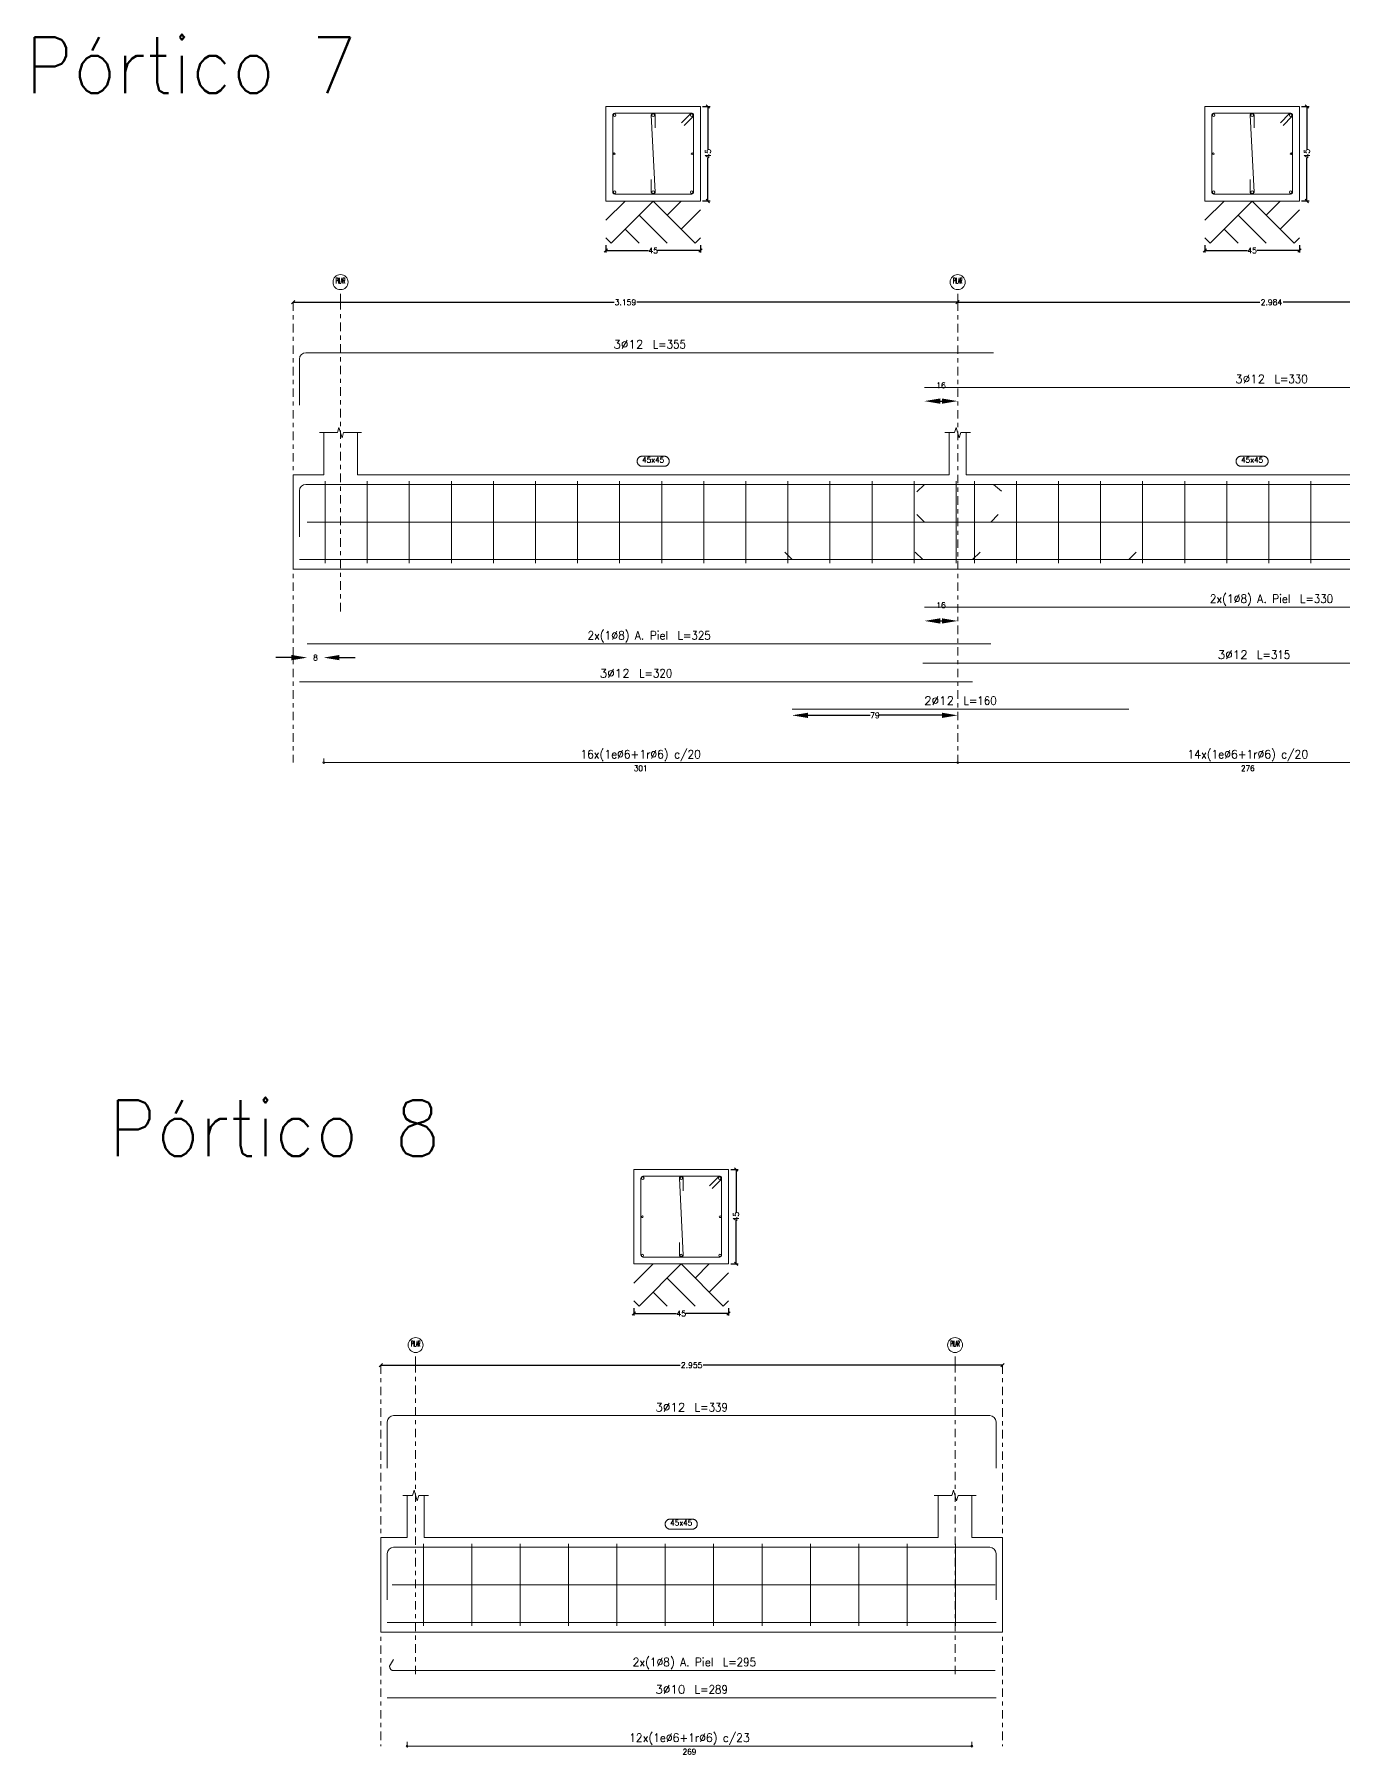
# Model space of a CAD drawing. Header units: millimetres. Extents: x 1 to 227, y -3 to 111.
# Drawn here: x 1.36 to 32.46, y -1.75 to 39.15 of the extents above; entities that cross this region are included whole.
import ezdxf
from ezdxf.enums import TextEntityAlignment as Align

# ---------------------------------------------------------------- set-up
doc = ezdxf.new("R2010")
doc.units = ezdxf.units.MM
doc.linetypes.add('CYPE_RAYAPUNTO', pattern=[0.4125, 0.2025, -0.105, 0, -0.105])
for name, color, linetype, lineweight in [('ALZ_ARM_LONG_ARM_TEXTOS', 3, 'Continuous', 9), ('ALZ_ARM_LONG_TXT_LONG', 3, 'Continuous', 9), ('ALZ_ARM_TRANS_TXT_EST', 3, 'Continuous', 9), ('ALZ_CONT_NUDOS', 122, 'Continuous', 9), ('ALZ_CONT_VIG_HORMIGON', 2, 'Continuous', 9), ('ALZ_COT_COT_ARM', 3, 'Continuous', 0), ('ALZ_COT_COT_EST', 3, 'Continuous', 0), ('ALZ_COT_COT_LIN_APOYOS', 2, 'CYPE_RAYAPUNTO', 0), ('ALZ_COT_LONGITUD_PROYECTADA', 122, 'Continuous', 0), ('ALZ_COT_TEXTOS_ESTRIBOS', 122, 'Continuous', 0), ('ALZ_REF_COT_LIN_AUX_COTA', 2, 'CYPE_RAYAPUNTO', 9), ('ALZ_REF_REF_NOMBRE', 3, 'Continuous', 9), ('ALZ_REF_REF_REFERENCIA', 3, 'Continuous', 9), ('ALZ_REF_REFERENCIA_PORTICO', 3, 'Continuous', 9), ('ALZ_REF_TEXTO_REF_NOMBRE', 3, 'Continuous', 9), ('ALZ_REF_TEXTO_REF_REFERENCIA', 3, 'Continuous', 9), ('ARM_LONGITUDINAL_Ø10', 103, 'Continuous', 9), ('ARM_LONGITUDINAL_Ø12', 171, 'Continuous', 9), ('ARM_LONGITUDINAL_Ø8', 32, 'Continuous', 9), ('ARM_TRANSVERSAL_Ø6', 151, 'Continuous', 9), ('SEC_CONT_TERRENO_SECCION', 36, 'Continuous', 0), ('SEC_CONT_VIG_HORMIGON_SECCION', 2, 'Continuous', 9), ('SEC_COTAS_SEC_DIM_VIGA', 122, 'Continuous', 0)]:
    doc.layers.add(name, color=color, linetype=linetype, lineweight=lineweight)
doc.styles.add('CYPETXT_0.2_romans', font='romans__.ttf', dxfattribs={"height": 0.133333})
doc.styles.add('CYPETXT_romans', font='romans__.ttf', dxfattribs={"height": 0.2})
doc.dimstyles.new('cype_arrow', dxfattribs={"dimtxt": 0.18, "dimasz": 0.375, "dimexe": 0.05, "dimexo": 0.05, "dimgap": 0, "dimtad": 0, "dimdec": 4, "dimzin": 0, "dimdsep": 46, "dimtxsty": 'CYPETXT_0.2_romans', "dimcen": 0.09, "dimadec": 0, "dimazin": 0, "dimtfac": 1, "dimtdec": 4, "dimtofl": 0, "dimtmove": 2, "dimatfit": 3, "dimfxl": 1, "dimtolj": 1, "dimtzin": 0, "dimarcsym": 0})
doc.dimstyles.new('cype_oblique', dxfattribs={"dimtxt": 0.18, "dimasz": 0.18, "dimexe": 0.05, "dimexo": 0.05, "dimgap": 0, "dimtad": 0, "dimdec": 4, "dimzin": 0, "dimdsep": 46, "dimtxsty": 'CYPETXT_0.2_romans', "dimblk": 'OBLIQUE', "dimtsz": 0.04, "dimcen": 0.09, "dimadec": 0, "dimazin": 0, "dimtfac": 1, "dimtdec": 4, "dimtofl": 0, "dimtmove": 2, "dimatfit": 3, "dimfxl": 1, "dimtolj": 1, "dimtzin": 0, "dimarcsym": 0})

# ---------------------------------------------------------------- blocks, each defined once
blk = doc.blocks.new('*D102')
at = {"layer": 'Defpoints', "color": 0, "transparency": 16777216}
for p in [(14.943, 34.193), (17.193, 34.193), (17.193, 34.016)]:
    blk.add_point(p, dxfattribs=at)
at = {"layer": 'SEC_COTAS_SEC_DIM_VIGA', "color": 0, "lineweight": -2, "transparency": 16777216}
for p, q in [((14.903, 33.976), (14.983, 34.056)), ((14.943, 34.143), (14.943, 33.966)), ((14.943, 34.016), (15.957, 34.016)), ((17.193, 34.016), (16.178, 34.016)), ((17.153, 33.976), (17.233, 34.056)), ((17.193, 34.143), (17.193, 33.966))]:
    blk.add_line(p, q, dxfattribs=at)
at = {"layer": 'SEC_COTAS_SEC_DIM_VIGA', "color": 0, "transparency": 16777216, "insert": (16.068, 34.016), "char_height": 0.1333, "attachment_point": 5, "style": 'CYPETXT_0.2_romans'}
blk.add_mtext('\\A1;45', dxfattribs=at)
blk = doc.blocks.new('_OBLIQUE')
at = {"color": 0, "linetype": 'ByBlock', "lineweight": -2}
blk.add_line((-0.5, -0.5), (0.5, 0.5), dxfattribs=at)
blk = doc.blocks.new('*D103')
at = {"layer": 'Defpoints', "color": 0, "transparency": 16777216}
for p in [(17.193, 37.443), (17.37, 37.443), (17.193, 35.193)]:
    blk.add_point(p, dxfattribs=at)
at = {"layer": 'SEC_COTAS_SEC_DIM_VIGA', "color": 0, "lineweight": -2, "transparency": 16777216}
for p, q in [((17.243, 37.443), (17.42, 37.443)), ((17.41, 37.403), (17.33, 37.483)), ((17.37, 37.443), (17.37, 36.428)), ((17.37, 35.193), (17.37, 36.208)), ((17.243, 35.193), (17.42, 35.193)), ((17.41, 35.153), (17.33, 35.233))]:
    blk.add_line(p, q, dxfattribs=at)
at = {"layer": 'SEC_COTAS_SEC_DIM_VIGA', "color": 0, "transparency": 16777216, "insert": (17.37, 36.318), "char_height": 0.1333, "attachment_point": 5, "rotation": 90, "style": 'CYPETXT_0.2_romans'}
blk.add_mtext('\\A1;45', dxfattribs=at)
blk = doc.blocks.new('*D104')
at = {"layer": 'Defpoints', "color": 0, "transparency": 16777216}
for p in [(29.18, 34.193), (31.43, 34.193), (31.43, 34.016)]:
    blk.add_point(p, dxfattribs=at)
at = {"layer": 'SEC_COTAS_SEC_DIM_VIGA', "color": 0, "lineweight": -2, "transparency": 16777216}
for p, q in [((29.14, 33.976), (29.22, 34.056)), ((29.18, 34.143), (29.18, 33.966)), ((29.18, 34.016), (30.195, 34.016)), ((31.43, 34.016), (30.415, 34.016)), ((31.39, 33.976), (31.47, 34.056)), ((31.43, 34.143), (31.43, 33.966))]:
    blk.add_line(p, q, dxfattribs=at)
at = {"layer": 'SEC_COTAS_SEC_DIM_VIGA', "color": 0, "transparency": 16777216, "insert": (30.305, 34.016), "char_height": 0.1333, "attachment_point": 5, "style": 'CYPETXT_0.2_romans'}
blk.add_mtext('\\A1;45', dxfattribs=at)
blk = doc.blocks.new('*D105')
at = {"layer": 'Defpoints', "color": 0, "transparency": 16777216}
for p in [(31.43, 37.443), (31.607, 37.443), (31.43, 35.193)]:
    blk.add_point(p, dxfattribs=at)
at = {"layer": 'SEC_COTAS_SEC_DIM_VIGA', "color": 0, "lineweight": -2, "transparency": 16777216}
for p, q in [((31.48, 37.443), (31.657, 37.443)), ((31.647, 37.403), (31.567, 37.483)), ((31.607, 37.443), (31.607, 36.428)), ((31.607, 35.193), (31.607, 36.208)), ((31.48, 35.193), (31.657, 35.193)), ((31.647, 35.153), (31.567, 35.233))]:
    blk.add_line(p, q, dxfattribs=at)
at = {"layer": 'SEC_COTAS_SEC_DIM_VIGA', "color": 0, "transparency": 16777216, "insert": (31.607, 36.318), "char_height": 0.1333, "attachment_point": 5, "rotation": 90, "style": 'CYPETXT_0.2_romans'}
blk.add_mtext('\\A1;45', dxfattribs=at)
blk = doc.blocks.new('*D108')
at = {"layer": 'ALZ_COT_LONGITUD_PROYECTADA', "color": 0, "lineweight": -2, "transparency": 16777216}
for p, q in [((7.47, 32.745), (7.55, 32.825)), ((7.51, 32.785), (15.137, 32.785)), ((23.305, 32.785), (15.679, 32.785)), ((23.265, 32.745), (23.345, 32.825))]:
    blk.add_line(p, q, dxfattribs=at)
at = {"layer": 'Defpoints', "color": 0, "transparency": 16777216}
for p in [(7.51, 32.785), (7.51, 32.785), (23.305, 32.785)]:
    blk.add_point(p, dxfattribs=at)
at = {"layer": 'ALZ_COT_LONGITUD_PROYECTADA', "color": 0, "transparency": 16777216, "insert": (15.408, 32.785), "char_height": 0.1333, "attachment_point": 5, "style": 'CYPETXT_0.2_romans'}
blk.add_mtext('\\A1;3.159', dxfattribs=at)
blk = doc.blocks.new('*D109')
at = {"layer": 'ALZ_COT_LONGITUD_PROYECTADA', "color": 0, "lineweight": -2, "transparency": 16777216}
for p, q in [((23.265, 32.745), (23.345, 32.825)), ((23.305, 32.785), (30.491, 32.785)), ((38.225, 32.785), (31.039, 32.785)), ((38.185, 32.745), (38.265, 32.825))]:
    blk.add_line(p, q, dxfattribs=at)
at = {"layer": 'Defpoints', "color": 0, "transparency": 16777216}
for p in [(23.305, 32.785), (23.305, 32.785), (38.225, 32.785)]:
    blk.add_point(p, dxfattribs=at)
at = {"layer": 'ALZ_COT_LONGITUD_PROYECTADA', "color": 0, "transparency": 16777216, "insert": (30.765, 32.785), "char_height": 0.1333, "attachment_point": 5, "style": 'CYPETXT_0.2_romans'}
blk.add_mtext('\\A1;2.984', dxfattribs=at)
blk = doc.blocks.new('*D111')
at = {"layer": 'ALZ_COT_COT_ARM', "color": 0, "lineweight": -2, "transparency": 16777216}
blk.add_line((22.89, 30.435), (22.93, 30.435), dxfattribs=at)
at = {"layer": 'ALZ_COT_COT_ARM', "color": 0, "transparency": 16777216}
for points in [[(22.89, 30.497), (22.89, 30.372), (22.515, 30.435)], [(22.93, 30.497), (22.93, 30.372), (23.305, 30.435)]]:
    blk.add_solid(points, dxfattribs=at)
at = {"layer": 'Defpoints', "color": 0, "transparency": 16777216}
for p in [(22.515, 30.435), (23.305, 30.435), (23.305, 30.435)]:
    blk.add_point(p, dxfattribs=at)
at = {"layer": 'ALZ_COT_COT_ARM', "color": 0, "transparency": 16777216, "insert": (22.91, 30.81), "char_height": 0.1333, "attachment_point": 5, "style": 'CYPETXT_0.2_romans'}
blk.add_mtext('\\A1;16', dxfattribs=at)
blk = doc.blocks.new('*D112')
at = {"layer": 'ALZ_COT_COT_ARM', "color": 0, "lineweight": -2, "transparency": 16777216}
for p, q in [((7.47, 24.336), (7.095, 24.336)), ((8.61, 24.336), (8.985, 24.336))]:
    blk.add_line(p, q, dxfattribs=at)
at = {"layer": 'ALZ_COT_COT_ARM', "color": 0, "transparency": 16777216}
for points in [[(7.47, 24.398), (7.47, 24.273), (7.845, 24.336)], [(8.61, 24.398), (8.61, 24.273), (8.235, 24.336)]]:
    blk.add_solid(points, dxfattribs=at)
at = {"layer": 'Defpoints', "color": 0, "transparency": 16777216}
for p in [(7.845, 24.336), (8.235, 24.336), (8.235, 24.336)]:
    blk.add_point(p, dxfattribs=at)
at = {"layer": 'ALZ_COT_COT_ARM', "color": 0, "transparency": 16777216, "insert": (8.04, 24.336), "char_height": 0.1333, "attachment_point": 5, "style": 'CYPETXT_0.2_romans'}
blk.add_mtext('\\A1;8', dxfattribs=at)
blk = doc.blocks.new('*D113')
at = {"layer": 'ALZ_COT_COT_ARM', "color": 0, "lineweight": -2, "transparency": 16777216}
blk.add_line((22.89, 25.208), (22.93, 25.208), dxfattribs=at)
at = {"layer": 'ALZ_COT_COT_ARM', "color": 0, "transparency": 16777216}
for points in [[(22.89, 25.27), (22.89, 25.145), (22.515, 25.208)], [(22.93, 25.27), (22.93, 25.145), (23.305, 25.208)]]:
    blk.add_solid(points, dxfattribs=at)
at = {"layer": 'Defpoints', "color": 0, "transparency": 16777216}
for p in [(22.515, 25.208), (23.305, 25.208), (23.305, 25.208)]:
    blk.add_point(p, dxfattribs=at)
at = {"layer": 'ALZ_COT_COT_ARM', "color": 0, "transparency": 16777216, "insert": (22.91, 25.583), "char_height": 0.1333, "attachment_point": 5, "style": 'CYPETXT_0.2_romans'}
blk.add_mtext('\\A1;16', dxfattribs=at)
blk = doc.blocks.new('*D115')
at = {"layer": 'ALZ_COT_COT_ARM', "color": 0, "lineweight": -2, "transparency": 16777216}
for p, q in [((19.745, 22.963), (21.229, 22.963)), ((22.93, 22.963), (21.447, 22.963))]:
    blk.add_line(p, q, dxfattribs=at)
at = {"layer": 'ALZ_COT_COT_ARM', "color": 0, "transparency": 16777216}
for points in [[(19.745, 23.025), (19.745, 22.9), (19.37, 22.963)], [(22.93, 23.025), (22.93, 22.9), (23.305, 22.963)]]:
    blk.add_solid(points, dxfattribs=at)
at = {"layer": 'Defpoints', "color": 0, "transparency": 16777216}
for p in [(19.37, 22.963), (23.305, 22.963), (23.305, 22.963)]:
    blk.add_point(p, dxfattribs=at)
at = {"layer": 'ALZ_COT_COT_ARM', "color": 0, "transparency": 16777216, "insert": (21.338, 22.963), "char_height": 0.1333, "attachment_point": 5, "style": 'CYPETXT_0.2_romans'}
blk.add_mtext('\\A1;79', dxfattribs=at)
blk = doc.blocks.new('*D117')
at = {"layer": 'Defpoints', "color": 0, "transparency": 16777216}
for p in [(15.61, 8.917), (17.86, 8.917), (17.86, 8.739)]:
    blk.add_point(p, dxfattribs=at)
at = {"layer": 'SEC_COTAS_SEC_DIM_VIGA', "color": 0, "lineweight": -2, "transparency": 16777216}
for p, q in [((15.57, 8.699), (15.65, 8.779)), ((15.61, 8.867), (15.61, 8.689)), ((15.61, 8.739), (16.624, 8.739)), ((17.86, 8.739), (16.845, 8.739)), ((17.82, 8.699), (17.9, 8.779)), ((17.86, 8.867), (17.86, 8.689))]:
    blk.add_line(p, q, dxfattribs=at)
at = {"layer": 'SEC_COTAS_SEC_DIM_VIGA', "color": 0, "transparency": 16777216, "insert": (16.735, 8.739), "char_height": 0.1333, "attachment_point": 5, "style": 'CYPETXT_0.2_romans'}
blk.add_mtext('\\A1;45', dxfattribs=at)
blk = doc.blocks.new('*D118')
at = {"layer": 'Defpoints', "color": 0, "transparency": 16777216}
for p in [(17.86, 12.167), (18.037, 12.167), (17.86, 9.917)]:
    blk.add_point(p, dxfattribs=at)
at = {"layer": 'SEC_COTAS_SEC_DIM_VIGA', "color": 0, "lineweight": -2, "transparency": 16777216}
for p, q in [((17.91, 12.167), (18.087, 12.167)), ((18.077, 12.127), (17.997, 12.207)), ((18.037, 12.167), (18.037, 11.152)), ((18.037, 9.917), (18.037, 10.932)), ((17.91, 9.917), (18.087, 9.917)), ((18.077, 9.877), (17.997, 9.957))]:
    blk.add_line(p, q, dxfattribs=at)
at = {"layer": 'SEC_COTAS_SEC_DIM_VIGA', "color": 0, "transparency": 16777216, "insert": (18.037, 11.042), "char_height": 0.1333, "attachment_point": 5, "rotation": 90, "style": 'CYPETXT_0.2_romans'}
blk.add_mtext('\\A1;45', dxfattribs=at)
blk = doc.blocks.new('*D119')
at = {"layer": 'ALZ_COT_LONGITUD_PROYECTADA', "color": 0, "lineweight": -2, "transparency": 16777216}
for p, q in [((9.556, 7.471), (9.636, 7.551)), ((9.596, 7.511), (16.71, 7.511)), ((24.369, 7.511), (17.254, 7.511)), ((24.329, 7.471), (24.409, 7.551))]:
    blk.add_line(p, q, dxfattribs=at)
at = {"layer": 'Defpoints', "color": 0, "transparency": 16777216}
for p in [(9.596, 7.511), (9.596, 7.511), (24.369, 7.511)]:
    blk.add_point(p, dxfattribs=at)
at = {"layer": 'ALZ_COT_LONGITUD_PROYECTADA', "color": 0, "transparency": 16777216, "insert": (16.982, 7.511), "char_height": 0.1333, "attachment_point": 5, "style": 'CYPETXT_0.2_romans'}
blk.add_mtext('\\A1;2.955', dxfattribs=at)

msp = doc.modelspace()

# ---------------------------------------------------------------- linework, layer by layer
at = {"layer": 'ALZ_CONT_NUDOS'}
for p, q in [((8.235, 28.685), (8.235, 29.685)), ((9.035, 28.685), (9.035, 29.685)), ((23.10049, 28.685), (23.10049, 29.685)), ((23.51049, 28.685), (23.51049, 29.685)), ((10.21603, 3.4107), (10.21603, 4.4107)), ((10.62603, 3.4107), (10.62603, 4.4107)), ((22.84353, 3.4107), (22.84353, 4.4107)), ((23.64353, 3.4107), (23.64353, 4.4107))]:
    msp.add_line(p, q, dxfattribs=at)
for points in [[(8.135, 29.685), (8.56, 29.685), (8.5975, 29.81), (8.6725, 29.56), (8.71, 29.685), (9.135, 29.685)], [(23.00049, 29.685), (23.23049, 29.685), (23.26799, 29.81), (23.34299, 29.56), (23.38049, 29.685), (23.61049, 29.685)], [(8.235, 28.685), (7.51, 28.685), (7.51, 26.435), (8.235, 26.435), (9.035, 26.435)], [(23.10049, 26.435), (23.51049, 26.435)], [(10.11603, 4.4107), (10.34603, 4.4107), (10.38353, 4.5357), (10.45853, 4.2857), (10.49603, 4.4107), (10.72603, 4.4107)], [(22.74353, 4.4107), (23.16853, 4.4107), (23.20603, 4.5357), (23.28103, 4.2857), (23.31853, 4.4107), (23.74353, 4.4107)], [(10.21603, 3.4107), (9.59551, 3.4107), (9.59551, 1.1607), (10.21603, 1.1607), (10.62603, 1.1607)], [(23.64353, 3.4107), (24.36852, 3.4107), (24.36852, 1.1607), (23.64353, 1.1607), (22.84353, 1.1607)]]:
    msp.add_lwpolyline(points, dxfattribs=at)
at = {"layer": 'ALZ_CONT_VIG_HORMIGON'}
for p, q in [((9.035, 28.685), (23.10049, 28.685)), ((23.51049, 28.685), (37.09949, 28.685)), ((9.035, 26.435), (23.10049, 26.435)), ((23.51049, 26.435), (37.09949, 26.435)), ((10.62603, 3.4107), (22.84353, 3.4107)), ((10.62603, 1.1607), (22.84353, 1.1607))]:
    msp.add_line(p, q, dxfattribs=at)
at = {"layer": 'ALZ_COT_COT_EST'}
for p, q in [((8.235, 21.83768), (8.235, 21.93768)), ((23.30549, 21.83768), (23.30549, 21.93768)), ((10.21603, -1.5491), (10.21603, -1.4491))]:
    msp.add_line(p, q, dxfattribs=at)
for points in [[(8.235, 21.83768), (23.30549, 21.83768), (23.30549, 21.93768)], [(23.30549, 21.83768), (37.09949, 21.83768), (37.09949, 21.93768)], [(10.21603, -1.5491), (23.64353, -1.5491), (23.64353, -1.4491)]]:
    msp.add_lwpolyline(points, dxfattribs=at)
for centre in [(8.235, 21.83768), (23.30549, 21.83768), (23.30549, 21.83768), (10.21603, -1.5491), (23.64353, -1.5491)]:
    msp.add_circle(centre, 0.02, dxfattribs=at)
at = {"layer": 'ALZ_COT_COT_LIN_APOYOS'}
for p, q in [((7.51, 32.785), (7.51, 21.83768)), ((23.30549, 32.785), (23.30549, 21.83768)), ((9.59551, 7.5107), (9.59551, -1.5491)), ((24.36852, 7.5107), (24.36852, -1.5491))]:
    msp.add_line(p, q, dxfattribs=at)
at = {"layer": 'ALZ_REF_COT_LIN_AUX_COTA'}
for p, q in [((8.635, 32.785), (8.635, 33.085)), ((8.635, 25.435), (8.635, 32.785)), ((23.30549, 32.785), (23.30549, 33.085)), ((10.42103, 7.5107), (10.42103, 7.8107)), ((23.24353, 7.5107), (23.24353, 7.8107)), ((10.42103, 0.1607), (10.42103, 7.5107)), ((23.24353, 0.1607), (23.24353, 7.5107))]:
    msp.add_line(p, q, dxfattribs=at)
at = {"layer": 'ALZ_REF_REF_NOMBRE'}
for points in [[(16.32975, 29.125), (16.33776, 29.12473), (16.34574, 29.12393), (16.35365, 29.1226), (16.36145, 29.12074), (16.36911, 29.11836), (16.37659, 29.11548), (16.38387, 29.1121), (16.3909, 29.10825), (16.39766, 29.10393), (16.40412, 29.09918), (16.41024, 29.094), (16.41601, 29.08842), (16.42138, 29.08248), (16.42635, 29.07618), (16.43089, 29.06957), (16.43498, 29.06267), (16.4386, 29.05551), (16.44173, 29.04813), (16.44436, 29.04055), (16.44648, 29.03282), (16.44807, 29.02496), (16.44914, 29.01701), (16.44968, 29.00901), (16.44968, 29.00099), (16.44914, 28.99299), (16.44807, 28.98504), (16.44648, 28.97718), (16.44436, 28.96945), (16.44173, 28.96187), (16.4386, 28.95449), (16.43498, 28.94733), (16.43089, 28.94043), (16.42635, 28.93382), (16.42138, 28.92752), (16.41601, 28.92158), (16.41024, 28.916), (16.40412, 28.91082), (16.39766, 28.90607), (16.3909, 28.90175), (16.38387, 28.8979), (16.37659, 28.89452), (16.36911, 28.89164), (16.36145, 28.88926), (16.35365, 28.8874), (16.34574, 28.88607), (16.33776, 28.88527), (16.32975, 28.885), (15.80575, 28.885), (15.79773, 28.88527), (15.78975, 28.88607), (15.78184, 28.8874), (15.77404, 28.88926), (15.76638, 28.89164), (15.7589, 28.89452), (15.75163, 28.8979), (15.74459, 28.90175), (15.73783, 28.90607), (15.73138, 28.91082), (15.72525, 28.916), (15.71949, 28.92158), (15.71411, 28.92752), (15.70914, 28.93382), (15.7046, 28.94043), (15.70051, 28.94733), (15.6969, 28.95449), (15.69376, 28.96187), (15.69113, 28.96945), (15.68902, 28.97718), (15.68742, 28.98504), (15.68635, 28.99299), (15.68581, 29.00099), (15.68581, 29.00901), (15.68635, 29.01701), (15.68742, 29.02496), (15.68902, 29.03282), (15.69113, 29.04055), (15.69376, 29.04813), (15.6969, 29.05551), (15.70051, 29.06267), (15.7046, 29.06957), (15.70914, 29.07618), (15.71411, 29.08248), (15.71949, 29.08842), (15.72525, 29.094), (15.73138, 29.09918), (15.73783, 29.10393), (15.74459, 29.10825), (15.75163, 29.1121), (15.7589, 29.11548), (15.76638, 29.11836), (15.77404, 29.12074), (15.78184, 29.1226), (15.78975, 29.12393), (15.79773, 29.12473), (15.80575, 29.125), (16.32975, 29.125)], [(30.56699, 29.125), (30.57501, 29.12473), (30.58299, 29.12393), (30.5909, 29.1226), (30.5987, 29.12074), (30.60636, 29.11836), (30.61384, 29.11548), (30.62111, 29.1121), (30.62815, 29.10825), (30.63491, 29.10393), (30.64136, 29.09918), (30.64749, 29.094), (30.65325, 29.08842), (30.65863, 29.08248), (30.6636, 29.07618), (30.66814, 29.06957), (30.67223, 29.06267), (30.67584, 29.05551), (30.67897, 29.04813), (30.68161, 29.04055), (30.68372, 29.03282), (30.68532, 29.02496), (30.68639, 29.01701), (30.68693, 29.00901), (30.68693, 29.00099), (30.68639, 28.99299), (30.68532, 28.98504), (30.68372, 28.97718), (30.68161, 28.96945), (30.67897, 28.96187), (30.67584, 28.95449), (30.67223, 28.94733), (30.66814, 28.94043), (30.6636, 28.93382), (30.65863, 28.92752), (30.65325, 28.92158), (30.64749, 28.916), (30.64136, 28.91082), (30.63491, 28.90607), (30.62815, 28.90175), (30.62111, 28.8979), (30.61384, 28.89452), (30.60636, 28.89164), (30.5987, 28.88926), (30.5909, 28.8874), (30.58299, 28.88607), (30.57501, 28.88527), (30.56699, 28.885), (30.04299, 28.885), (30.03498, 28.88527), (30.027, 28.88607), (30.01909, 28.8874), (30.01129, 28.88926), (30.00363, 28.89164), (29.99615, 28.89452), (29.98887, 28.8979), (29.98184, 28.90175), (29.97508, 28.90607), (29.96862, 28.91082), (29.9625, 28.916), (29.95673, 28.92158), (29.95135, 28.92752), (29.94638, 28.93382), (29.94185, 28.94043), (29.93776, 28.94733), (29.93414, 28.95449), (29.93101, 28.96187), (29.92838, 28.96945), (29.92626, 28.97718), (29.92466, 28.98504), (29.9236, 28.99299), (29.92306, 29.00099), (29.92306, 29.00901), (29.9236, 29.01701), (29.92466, 29.02496), (29.92626, 29.03282), (29.92838, 29.04055), (29.93101, 29.04813), (29.93414, 29.05551), (29.93776, 29.06267), (29.94185, 29.06957), (29.94638, 29.07618), (29.95135, 29.08248), (29.95673, 29.08842), (29.9625, 29.094), (29.96862, 29.09918), (29.97508, 29.10393), (29.98184, 29.10825), (29.98887, 29.1121), (29.99615, 29.11548), (30.00363, 29.11836), (30.01129, 29.12074), (30.01909, 29.1226), (30.027, 29.12393), (30.03498, 29.12473), (30.04299, 29.125), (30.56699, 29.125)], [(16.99678, 3.8507), (17.00479, 3.85043), (17.01277, 3.84963), (17.02068, 3.84829), (17.02848, 3.84643), (17.03614, 3.84406), (17.04362, 3.84118), (17.0509, 3.8378), (17.05793, 3.83395), (17.06469, 3.82963), (17.07115, 3.82487), (17.07727, 3.8197), (17.08304, 3.81412), (17.08842, 3.80817), (17.09339, 3.80188), (17.09792, 3.79527), (17.10201, 3.78837), (17.10563, 3.78121), (17.10876, 3.77383), (17.11139, 3.76625), (17.11351, 3.75852), (17.11511, 3.75066), (17.11617, 3.74271), (17.11671, 3.73471), (17.11671, 3.72669), (17.11617, 3.71869), (17.11511, 3.71074), (17.11351, 3.70288), (17.11139, 3.69514), (17.10876, 3.68757), (17.10563, 3.68019), (17.10201, 3.67303), (17.09792, 3.66613), (17.09339, 3.65952), (17.08842, 3.65322), (17.08304, 3.64727), (17.07727, 3.6417), (17.07115, 3.63652), (17.06469, 3.63176), (17.05793, 3.62745), (17.0509, 3.6236), (17.04362, 3.62022), (17.03614, 3.61734), (17.02848, 3.61496), (17.02068, 3.6131), (17.01277, 3.61177), (17.00479, 3.61097), (16.99678, 3.6107), (16.47278, 3.6107), (16.46476, 3.61097), (16.45678, 3.61177), (16.44887, 3.6131), (16.44107, 3.61496), (16.43341, 3.61734), (16.42593, 3.62022), (16.41866, 3.6236), (16.41162, 3.62745), (16.40486, 3.63176), (16.39841, 3.63652), (16.39228, 3.6417), (16.38652, 3.64727), (16.38114, 3.65322), (16.37617, 3.65952), (16.37163, 3.66613), (16.36754, 3.67303), (16.36393, 3.68019), (16.3608, 3.68757), (16.35816, 3.69514), (16.35605, 3.70288), (16.35445, 3.71074), (16.35338, 3.71869), (16.35284, 3.72669), (16.35284, 3.73471), (16.35338, 3.74271), (16.35445, 3.75066), (16.35605, 3.75852), (16.35816, 3.76625), (16.3608, 3.77383), (16.36393, 3.78121), (16.36754, 3.78837), (16.37163, 3.79527), (16.37617, 3.80188), (16.38114, 3.80817), (16.38652, 3.81412), (16.39228, 3.8197), (16.39841, 3.82487), (16.40486, 3.82963), (16.41162, 3.83395), (16.41866, 3.8378), (16.42593, 3.84118), (16.43341, 3.84406), (16.44107, 3.84643), (16.44887, 3.84829), (16.45678, 3.84963), (16.46476, 3.85043), (16.47278, 3.8507), (16.99678, 3.8507)]]:
    msp.add_lwpolyline(points, close=True, dxfattribs=at)
at = {"layer": 'ALZ_REF_REF_REFERENCIA'}
for centre in [(8.635, 33.26339), (23.30549, 33.26339), (10.42103, 7.98909), (23.24353, 7.98909)]:
    msp.add_circle(centre, 0.17839, dxfattribs=at)
at = {"layer": 'ARM_LONGITUDINAL_Ø10'}
for points in [[(9.74551, 1.3907), (24.21852, 1.3907)], [(9.74551, -0.3991), (24.21852, -0.3991)]]:
    msp.add_lwpolyline(points, dxfattribs=at)
for centre in [(15.81478, 10.12182), (16.73478, 10.12182), (17.65478, 10.12182)]:
    msp.add_circle(centre, 0.025, dxfattribs=at)
at = {"layer": 'ARM_LONGITUDINAL_Ø12'}
for p, q in [((22.515, 28.455), (22.33822, 28.27822)), ((24.16, 28.455), (24.34963, 28.29208)), ((19.37034, 26.665), (19.19357, 26.84178)), ((22.47451, 26.665), (22.29773, 26.84178)), ((23.66, 26.665), (23.83678, 26.84178)), ((27.37034, 26.665), (27.54712, 26.84178))]:
    msp.add_line(p, q, dxfattribs=at)
for points in [[(7.66, 30.335), (7.66, 31.435), (7.67142, 31.4924), (7.70393, 31.54107), (7.7526, 31.57358), (7.81, 31.585), (24.16, 31.585)], [(22.515, 30.762), (39.015, 30.762)], [(7.66, 27.205), (7.66, 28.305), (7.67142, 28.3624), (7.70393, 28.41107), (7.7526, 28.44358), (7.81, 28.455), (24.16, 28.455)], [(22.515, 28.455), (39.015, 28.455)], [(7.66, 26.665), (23.66, 26.665)], [(19.37034, 26.665), (27.37034, 26.665)], [(22.47451, 26.665), (38.22451, 26.665)], [(22.47451, 24.20498), (38.22451, 24.20498)], [(7.66, 23.76269), (23.66, 23.76269)], [(19.37034, 23.11269), (27.37034, 23.11269)], [(9.74551, 5.0607), (9.74551, 6.1607), (9.75693, 6.2181), (9.78945, 6.26676), (9.83811, 6.29928), (9.89551, 6.3107), (24.06852, 6.3107), (24.12592, 6.29928), (24.17459, 6.26676), (24.2071, 6.2181), (24.21852, 6.1607), (24.21852, 5.0607)], [(9.74551, 1.9307), (9.74551, 3.0307), (9.75693, 3.0881), (9.78945, 3.13676), (9.83811, 3.16928), (9.89551, 3.1807), (24.06852, 3.1807), (24.12592, 3.16928), (24.17459, 3.13676), (24.2071, 3.0881), (24.21852, 3.0307), (24.21852, 1.9307)]]:
    msp.add_lwpolyline(points, dxfattribs=at)
for centre in [(15.15275, 37.2329), (16.06775, 37.2329), (16.98275, 37.2329), (29.38999, 37.2329), (30.30499, 37.2329), (31.21999, 37.2329), (15.15275, 35.4029), (16.06775, 35.4029), (16.98275, 35.4029), (29.38999, 35.4029), (30.30499, 35.4029), (31.21999, 35.4029), (15.81978, 11.95682), (16.73478, 11.95682), (17.64978, 11.95682)]:
    msp.add_circle(centre, 0.03, dxfattribs=at)
at = {"layer": 'ARM_LONGITUDINAL_Ø8'}
for p, q in [((22.515, 27.56), (22.33822, 27.73678)), ((24.09525, 27.56), (24.27202, 27.73678))]:
    msp.add_line(p, q, dxfattribs=at)
for points in [[(7.84525, 27.56), (24.09525, 27.56)], [(22.515, 27.56), (39.015, 27.56)], [(22.515, 25.535), (39.015, 25.535)], [(7.84525, 24.66275), (24.09525, 24.66275)], [(9.86098, 2.2857), (24.19551, 2.2857)], [(9.89551, 0.51071), (9.80325, 0.3509), (9.81021, 0.3114), (9.83026, 0.27667), (9.86098, 0.2509), (24.19551, 0.2509)]]:
    msp.add_lwpolyline(points, dxfattribs=at)
for centre in [(15.14275, 36.3179), (16.99275, 36.3179), (29.37999, 36.3179), (31.22999, 36.3179), (15.80978, 11.03932), (17.65978, 11.03932)]:
    msp.add_circle(centre, 0.02, dxfattribs=at)
at = {"layer": 'ARM_TRANSVERSAL_Ø6'}
for p, q in [((8.27025, 28.535), (8.27025, 26.585)), ((9.27025, 28.535), (9.27025, 26.585)), ((10.27025, 28.535), (10.27025, 26.585)), ((11.27025, 28.535), (11.27025, 26.585)), ((12.27025, 28.535), (12.27025, 26.585)), ((13.27025, 28.535), (13.27025, 26.585)), ((14.27025, 28.535), (14.27025, 26.585)), ((15.27025, 28.535), (15.27025, 26.585)), ((16.27025, 28.535), (16.27025, 26.585)), ((17.27025, 28.535), (17.27025, 26.585)), ((18.27025, 28.535), (18.27025, 26.585)), ((19.27025, 28.535), (19.27025, 26.585)), ((20.27025, 28.535), (20.27025, 26.585)), ((21.27025, 28.535), (21.27025, 26.585)), ((22.27025, 28.535), (22.27025, 26.585)), ((23.27025, 28.535), (23.27025, 26.585)), ((23.70249, 28.535), (23.70249, 26.585)), ((24.70249, 28.535), (24.70249, 26.585)), ((25.70249, 28.535), (25.70249, 26.585)), ((26.70249, 28.535), (26.70249, 26.585)), ((27.70249, 28.535), (27.70249, 26.585)), ((28.70249, 28.535), (28.70249, 26.585)), ((29.70249, 28.535), (29.70249, 26.585)), ((30.70249, 28.535), (30.70249, 26.585)), ((31.70249, 28.535), (31.70249, 26.585)), ((10.60478, 3.2607), (10.60478, 1.3107)), ((11.75478, 3.2607), (11.75478, 1.3107)), ((12.90478, 3.2607), (12.90478, 1.3107)), ((14.05478, 3.2607), (14.05478, 1.3107)), ((15.20478, 3.2607), (15.20478, 1.3107)), ((16.35478, 3.2607), (16.35478, 1.3107)), ((17.50478, 3.2607), (17.50478, 1.3107)), ((18.65478, 3.2607), (18.65478, 1.3107)), ((19.80478, 3.2607), (19.80478, 1.3107)), ((20.95478, 3.2607), (20.95478, 1.3107)), ((22.10478, 3.2607), (22.10478, 1.3107)), ((23.25478, 3.2607), (23.25478, 1.3107))]:
    msp.add_line(p, q, dxfattribs=at)
for points in [[(16.80243, 36.98895), (17.01457, 37.20108), (17.02016, 37.2079), (17.02432, 37.21568), (17.02688, 37.22412), (17.02775, 37.2329), (17.02688, 37.24168), (17.02432, 37.25012), (17.02016, 37.2579), (17.01457, 37.26472), (17.00775, 37.27031), (16.99997, 37.27447), (16.99153, 37.27703), (16.98275, 37.2779), (15.15275, 37.2779), (15.13553, 37.27447), (15.12093, 37.26472), (15.11117, 37.25012), (15.10775, 37.2329), (15.10775, 35.4029), (15.11117, 35.38568), (15.12093, 35.37108), (15.13553, 35.36132), (15.15275, 35.3579), (16.98275, 35.3579), (16.99997, 35.36132), (17.01457, 35.37108), (17.02432, 35.38568), (17.02775, 35.4029), (17.02775, 37.2329), (17.02688, 37.24168), (17.02432, 37.25012), (17.02016, 37.2579), (17.01457, 37.26472), (17.00775, 37.27031), (16.99997, 37.27447), (16.99153, 37.27703), (16.98275, 37.2779), (16.97397, 37.27703), (16.96553, 37.27447), (16.95775, 37.27031), (16.95093, 37.26472), (16.73879, 37.05259)], [(16.02275, 35.7029), (16.02275, 35.4029), (16.02387, 35.39289), (16.0272, 35.38337), (16.03256, 35.37484), (16.03969, 35.36772), (16.04822, 35.36235), (16.05773, 35.35903), (16.06775, 35.3579), (16.07776, 35.35903), (16.08727, 35.36235), (16.0958, 35.36772), (16.10293, 35.37484), (16.10829, 35.38337), (16.11162, 35.39289), (16.11275, 35.4029), (16.02275, 37.2329), (16.02387, 37.24291), (16.0272, 37.25242), (16.03256, 37.26096), (16.03969, 37.26808), (16.04822, 37.27344), (16.05773, 37.27677), (16.06775, 37.2779), (16.07776, 37.27677), (16.08727, 37.27344), (16.0958, 37.26808), (16.10293, 37.26096), (16.10829, 37.25242), (16.11162, 37.24291), (16.11275, 37.2329), (16.11275, 36.9329)], [(31.03968, 36.98895), (31.25181, 37.20108), (31.25741, 37.2079), (31.26157, 37.21568), (31.26413, 37.22412), (31.26499, 37.2329), (31.26413, 37.24168), (31.26157, 37.25012), (31.25741, 37.2579), (31.25181, 37.26472), (31.24499, 37.27031), (31.23721, 37.27447), (31.22877, 37.27703), (31.21999, 37.2779), (29.38999, 37.2779), (29.37277, 37.27447), (29.35817, 37.26472), (29.34842, 37.25012), (29.34499, 37.2329), (29.34499, 35.4029), (29.34842, 35.38568), (29.35817, 35.37108), (29.37277, 35.36132), (29.38999, 35.3579), (31.21999, 35.3579), (31.23721, 35.36132), (31.25181, 35.37108), (31.26157, 35.38568), (31.26499, 35.4029), (31.26499, 37.2329), (31.26413, 37.24168), (31.26157, 37.25012), (31.25741, 37.2579), (31.25181, 37.26472), (31.24499, 37.27031), (31.23721, 37.27447), (31.22877, 37.27703), (31.21999, 37.2779), (31.21121, 37.27703), (31.20277, 37.27447), (31.19499, 37.27031), (31.18817, 37.26472), (30.97604, 37.05259)], [(30.25999, 35.7029), (30.25999, 35.4029), (30.26112, 35.39289), (30.26445, 35.38337), (30.26981, 35.37484), (30.27694, 35.36772), (30.28547, 35.36235), (30.29498, 35.35903), (30.30499, 35.3579), (30.31501, 35.35903), (30.32452, 35.36235), (30.33305, 35.36772), (30.34018, 35.37484), (30.34554, 35.38337), (30.34886, 35.39289), (30.34999, 35.4029), (30.25999, 37.2329), (30.26112, 37.24291), (30.26445, 37.25242), (30.26981, 37.26096), (30.27694, 37.26808), (30.28547, 37.27344), (30.29498, 37.27677), (30.30499, 37.2779), (30.31501, 37.27677), (30.32452, 37.27344), (30.33305, 37.26808), (30.34018, 37.26096), (30.34554, 37.25242), (30.34886, 37.24291), (30.34999, 37.2329), (30.34999, 36.9329)], [(17.46946, 11.71286), (17.6816, 11.925), (17.68719, 11.93182), (17.69135, 11.9396), (17.69391, 11.94804), (17.69478, 11.95682), (17.69391, 11.9656), (17.69135, 11.97404), (17.68719, 11.98182), (17.6816, 11.98864), (17.67478, 11.99423), (17.667, 11.99839), (17.65856, 12.00095), (17.64978, 12.00182), (15.81978, 12.00182), (15.80256, 11.99839), (15.78796, 11.98864), (15.7782, 11.97404), (15.77478, 11.95682), (15.77478, 10.12682), (15.7782, 10.1096), (15.78796, 10.095), (15.80256, 10.08524), (15.81978, 10.08182), (17.64978, 10.08182), (17.667, 10.08524), (17.6816, 10.095), (17.69135, 10.1096), (17.69478, 10.12682), (17.69478, 11.95682), (17.69391, 11.9656), (17.69135, 11.97404), (17.68719, 11.98182), (17.6816, 11.98864), (17.67478, 11.99423), (17.667, 11.99839), (17.65856, 12.00095), (17.64978, 12.00182), (17.641, 12.00095), (17.63256, 11.99839), (17.62478, 11.99423), (17.61796, 11.98864), (17.40583, 11.7765)], [(16.68978, 10.42682), (16.68978, 10.12682), (16.69091, 10.1168), (16.69423, 10.10729), (16.69959, 10.09876), (16.70672, 10.09163), (16.71525, 10.08627), (16.72476, 10.08294), (16.73478, 10.08182), (16.74479, 10.08294), (16.7543, 10.08627), (16.76283, 10.09163), (16.76996, 10.09876), (16.77532, 10.10729), (16.77865, 10.1168), (16.77978, 10.12682), (16.68978, 11.95682), (16.69091, 11.96683), (16.69423, 11.97634), (16.69959, 11.98487), (16.70672, 11.992), (16.71525, 11.99736), (16.72476, 12.00069), (16.73478, 12.00182), (16.74479, 12.00069), (16.7543, 11.99736), (16.76283, 11.992), (16.76996, 11.98487), (16.77532, 11.97634), (16.77865, 11.96683), (16.77978, 11.95682), (16.77978, 11.65682)]]:
    msp.add_lwpolyline(points, dxfattribs=at)
at = {"layer": 'SEC_CONT_TERRENO_SECCION'}
for p, q in [((14.94275, 34.73457), (15.40108, 35.1929)), ((15.06775, 34.1929), (16.06775, 35.1929)), ((16.06775, 35.1929), (17.06775, 34.1929)), ((16.40108, 34.85957), (16.73441, 35.1929)), ((29.17999, 34.73457), (29.63833, 35.1929)), ((29.30499, 34.1929), (30.30499, 35.1929)), ((30.30499, 35.1929), (31.30499, 34.1929)), ((30.63833, 34.85957), (30.97166, 35.1929)), ((15.73441, 34.85957), (16.40108, 34.1929)), ((16.73441, 34.52623), (17.19275, 34.98457)), ((29.97166, 34.85957), (30.63833, 34.1929)), ((30.97166, 34.52623), (31.42999, 34.98457)), ((15.40108, 34.52623), (15.73441, 34.1929)), ((29.63833, 34.52623), (29.97166, 34.1929)), ((14.94275, 34.3179), (15.06775, 34.1929)), ((17.06775, 34.1929), (17.19275, 34.3179)), ((29.17999, 34.3179), (29.30499, 34.1929)), ((31.30499, 34.1929), (31.42999, 34.3179)), ((15.60978, 9.45848), (16.06811, 9.91682)), ((15.73478, 8.91682), (16.73478, 9.91682)), ((16.73478, 9.91682), (17.73478, 8.91682)), ((17.06811, 9.58348), (17.40144, 9.91682)), ((16.40144, 9.58348), (17.06811, 8.91682)), ((17.40144, 9.25015), (17.85978, 9.70848)), ((15.60978, 9.04182), (15.73478, 8.91682)), ((16.06811, 9.25015), (16.40144, 8.91682)), ((17.73478, 8.91682), (17.85978, 9.04182))]:
    msp.add_line(p, q, dxfattribs=at)
at = {"layer": 'SEC_CONT_VIG_HORMIGON_SECCION'}
for points in [[(17.19275, 37.4429), (14.94275, 37.4429), (14.94275, 35.1929), (17.19275, 35.1929), (17.19275, 37.4429)], [(31.42999, 37.4429), (29.17999, 37.4429), (29.17999, 35.1929), (31.42999, 35.1929), (31.42999, 37.4429)], [(17.85978, 12.16682), (15.60978, 12.16682), (15.60978, 9.91682), (17.85978, 9.91682), (17.85978, 12.16682)]]:
    msp.add_lwpolyline(points, close=True, dxfattribs=at)

# ---------------------------------------------------------------- texts
at = {"layer": 'ALZ_ARM_LONG_ARM_TEXTOS', "style": 'CYPETXT_romans'}
for s, width, p, p2 in [('3%%c12', 0.900912, (15.1235, 31.685), (15.8345, 31.685)), ('3%%c12', 0.900912, (29.9035, 30.862), (30.6145, 30.862)), ('2x(1%%c8) A. Piel', 0.787854, (29.299, 25.635), (31.219, 25.635)), ('2x(1%%c8) A. Piel', 0.787854, (14.50425, 24.76275), (16.42425, 24.76275)), ('3%%c12', 0.900912, (29.48801, 24.30498), (30.19901, 24.30498)), ('3%%c12', 0.900912, (14.7985, 23.86269), (15.5095, 23.86269)), ('2%%c12', 0.900912, (22.50884, 23.21269), (23.21984, 23.21269)), ('3%%c12', 0.934008, (16.12052, 6.4107), (16.83152, 6.4107)), ('2x(1%%c8) A. Piel', 0.796772, (15.57951, 0.3509), (17.49951, 0.3509)), ('3%%c10', 0.934008, (16.12052, -0.2991), (16.83152, -0.2991))]:
    msp.add_text(s, height=0.2, dxfattribs=dict(at, width=width)).set_placement(p, p2, align=Align.FIT)
at = {"layer": 'ALZ_ARM_LONG_TXT_LONG', "style": 'CYPETXT_romans'}
for s, width, p, p2 in [(' L=355', 0.7704, (15.9345, 31.685), (16.8465, 31.685)), (' L=330', 0.7704, (30.7145, 30.862), (31.6265, 30.862)), (' L=330', 0.7704, (31.319, 25.635), (32.231, 25.635)), (' L=325', 0.7704, (16.52425, 24.76275), (17.43625, 24.76275)), (' L=315', 0.7704, (30.29901, 24.30498), (31.21101, 24.30498)), (' L=320', 0.7704, (15.6095, 23.86269), (16.5215, 23.86269)), (' L=160', 0.7704, (23.31984, 23.21269), (24.23184, 23.21269)), (' L=339', 0.77012, (16.93152, 6.4107), (17.84352, 6.4107)), (' L=295', 0.77012, (17.59951, 0.3509), (18.51151, 0.3509)), (' L=289', 0.77012, (16.93152, -0.2991), (17.84352, -0.2991))]:
    msp.add_text(s, height=0.2, dxfattribs=dict(at, width=width)).set_placement(p, p2, align=Align.FIT)
at = {"layer": 'ALZ_ARM_TRANS_TXT_EST', "style": 'CYPETXT_romans'}
for s, width, p, p2 in [('16x(1e%%c6+1r%%c6) c/20', 0.810054, (14.33775, 21.93768), (17.20275, 21.93768)), ('14x(1e%%c6+1r%%c6) c/20', 0.810054, (28.76999, 21.93768), (31.63499, 21.93768)), ('12x(1e%%c6+1r%%c6) c/23', 0.822866, (15.49728, -1.4491), (18.36228, -1.4491))]:
    msp.add_text(s, height=0.2, dxfattribs=dict(at, width=width)).set_placement(p, p2, align=Align.FIT)
at = {"layer": 'ALZ_COT_TEXTOS_ESTRIBOS', "style": 'CYPETXT_romans'}
for s, width, p, p2 in [('301', 0.841121, (15.60825, 21.63768), (15.93225, 21.63768)), ('276', 0.841121, (30.04049, 21.63768), (30.36449, 21.63768)), ('269', 0.840941, (16.76778, -1.7491), (17.09178, -1.7491))]:
    msp.add_text(s, height=0.133333, dxfattribs=dict(at, width=width)).set_placement(p, p2, align=Align.FIT)
at = {"layer": 'ALZ_REF_REFERENCIA_PORTICO', "style": 'CYPETXT_romans', "width": 0.808977}
for s, p, p2 in [('Pórtico 7', (1.143, 37.75757), (9.023, 37.75757)), ('Pórtico 8', (3.12403, 12.48148), (11.00403, 12.48148))]:
    msp.add_text(s, height=1.333333, dxfattribs=at).set_placement(p, p2, align=Align.FIT)
at = {"layer": 'ALZ_REF_TEXTO_REF_NOMBRE', "style": 'CYPETXT_romans'}
for width, p, p2 in [(0.840822, (15.80575, 28.97167), (16.32975, 28.97167)), (0.840822, (30.04299, 28.97167), (30.56699, 28.97167)), (0.840683, (16.47278, 3.69736), (16.99678, 3.69736))]:
    msp.add_text('45x45', height=0.133333, dxfattribs=dict(at, width=width)).set_placement(p, p2, align=Align.FIT)
at = {"layer": 'ALZ_REF_TEXTO_REF_REFERENCIA', "style": 'CYPETXT_romans', "width": 0.406031}
for p, p2 in [((8.525, 33.23006), (8.745, 33.23006)), ((23.19549, 33.23006), (23.41549, 33.23006)), ((10.31103, 7.95576), (10.53103, 7.95576)), ((23.13353, 7.95576), (23.35353, 7.95576))]:
    msp.add_text('PILAR', height=0.133333, dxfattribs=at).set_placement(p, p2, align=Align.FIT)

# ---------------------------------------------------------------- dimensions: what is measured, and where the dimension line sits
at = {"layer": 'ALZ_COT_COT_ARM'}
for p1, p2, text, picture, middle in [((22.515, 30.435), (23.30549, 30.435), '16', '*D111', (22.91025, 30.81)), ((22.515, 25.208), (23.30549, 25.208), '16', '*D113', (22.91025, 25.583)), ((7.84525, 24.33575), (8.235, 24.33575), '8', '*D112', (8.04012, 24.33575)), ((19.37034, 22.96269), (23.30549, 22.96269), '79', '*D115', (21.33792, 22.96269))]:
    dim = msp.add_aligned_dim(p1=p1, p2=p2, distance=0, text=text, dimstyle='cype_arrow', override={"dimexe": 0, "dimexo": 0}, dxfattribs=at)
    dim.commit()
    dim.dimension.update_dxf_attribs({"geometry": picture, "text_midpoint": middle})
at = {"layer": 'ALZ_COT_LONGITUD_PROYECTADA'}
for p1, p2, text, picture, middle in [((23.30549, 32.785), (7.51, 32.785), '3.159', '*D108', (15.40775, 32.785)), ((38.22451, 32.785), (23.30549, 32.785), '2.984', '*D109', (30.765, 32.785)), ((24.36852, 7.5107), (9.59551, 7.5107), '2.955', '*D119', (16.98202, 7.5107))]:
    dim = msp.add_aligned_dim(p1=p1, p2=p2, distance=0, text=text, dimstyle='cype_oblique', override={"dimexe": 0, "dimexo": 0}, dxfattribs=at)
    dim.commit()
    dim.dimension.update_dxf_attribs({"geometry": picture, "text_midpoint": middle})
at = {"layer": 'SEC_COTAS_SEC_DIM_VIGA'}
for p1, p2, picture, middle in [((17.19275, 35.1929), (17.19275, 37.4429), '*D103', (17.37008, 36.3179)), ((31.42999, 35.1929), (31.42999, 37.4429), '*D105', (31.60733, 36.3179)), ((14.94275, 34.1929), (17.19275, 34.1929), '*D102', (16.06775, 34.01557)), ((29.17999, 34.1929), (31.42999, 34.1929), '*D104', (30.30499, 34.01557)), ((17.85978, 9.91682), (17.85978, 12.16682), '*D118', (18.03711, 11.04182)), ((15.60978, 8.91682), (17.85978, 8.91682), '*D117', (16.73478, 8.73948))]:
    dim = msp.add_aligned_dim(p1=p1, p2=p2, distance=-0.17733, text='45', dimstyle='cype_oblique', dxfattribs=at)
    dim.commit()
    dim.dimension.update_dxf_attribs({"geometry": picture, "text_midpoint": middle})

doc.saveas('drawing.dxf')
